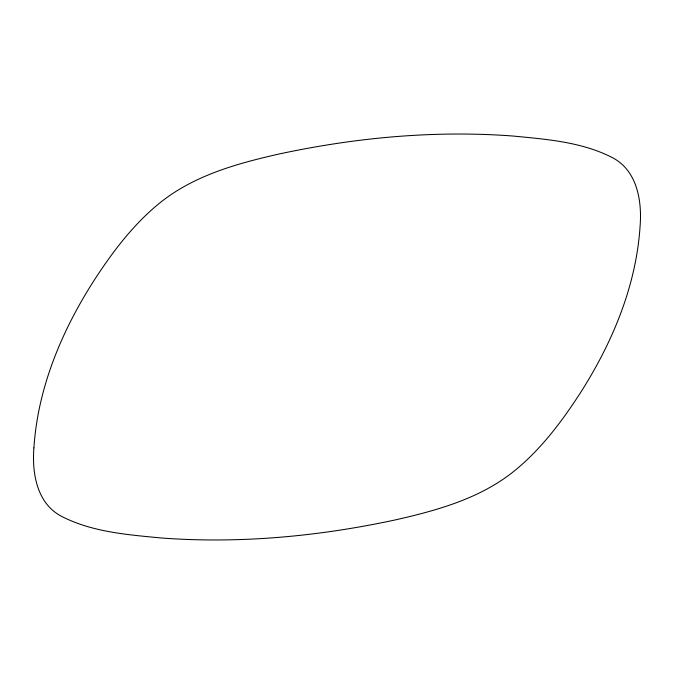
<?xml version="1.0" encoding="UTF-8"?>
<svg xmlns="http://www.w3.org/2000/svg" width="674" height="674" viewBox="0 0 674 674"><rect width="100%" height="100%" fill="white"/><g stroke="black" fill="none" stroke-linecap="round" stroke-linejoin="round"><path stroke-width="1.01" d="M33.911 447.881C31.863 473.333 36.952 504.026 62.168 516.655C92.624 532.148 127.58 534.709 161.052 537.97C239.295 543.851 318.153 536.445 394.753 520.033C435.539 510.816 477.369 499.367 511.086 473.51C539.47 451.487 561.332 422.354 580.693 392.394C612.498 342.417 636.256 285.759 640.089 226.119C642.137 200.667 637.048 169.974 611.832 157.345C581.376 141.852 546.42 139.291 512.948 136.03C434.705 130.149 355.847 137.555 279.247 153.967C238.461 163.184 196.631 174.633 162.914 200.49C134.53 222.513 112.668 251.646 93.307 281.606C61.503 331.583 37.744 388.241 33.911 447.881"/></g></svg>
